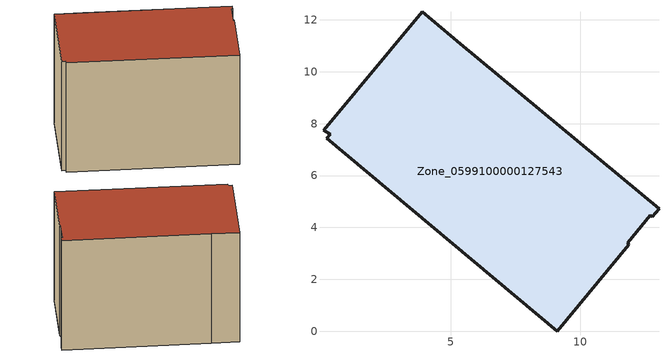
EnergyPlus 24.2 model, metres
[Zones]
Zone_0599100000127543
 floor ground (C_G): 11.82,3.4 11.88,3.33 9.1,0 0.23,7.43 0.36,7.59 0.1,7.74 3.91,12.31 5.36,11.09 13.04,4.73 12.77,4.41 12.7,4.47 z0
 wall outside (C_F): 0.23,7.43 9.1,0 11.88,3.33 11.82,3.4 12.7,4.47 12.77,4.41 13.04,4.73 5.36,11.09 3.91,12.31 0.1,7.74 0.36,7.59 0.23,7.43 z0:8.57
 roof outside (C_R): 11.82,3.4 12.7,4.47 12.77,4.41 13.04,4.73 5.36,11.09 3.91,12.31 0.1,7.74 0.36,7.59 0.23,7.43 9.1,0 11.88,3.33 z8.57
[BUILDING]
Pand.0599100000127543: North Axis=0; Terrain=City; Loads Convergence Tolerance Value=0.04; Temperature Convergence Tolerance Value=0.4; Solar Distribution=FullExterior; Maximum Number of Warmup Days=25; Minimum Number of Warmup Days=1
[Site:Location]
Rotterdam.The.Hague.AP_ZH_NLD Design_Conditions: Latitude=51.96; Longitude=4.45; Time Zone=1; Elevation=-4.5
[SITE:GROUNDTEMPERATURE:BUILDINGSURFACE]
18, 18, 18, 18, 18, 18, 18, 18, 18, 18, 18, 18
[MATERIAL] Thermal Absorptance=0.9; Solar Absorptance=0.7; Visible Absorptance=0.7
Name | Roughness | Thickness | Conductivity | Density | Specific Heat
G.TI.1946-1964 | MediumSmooth | 0.15 | 1 | 540 | 1210
F.TI.1946-1964 | Rough | 0.3 | 0.857143 | 1920 | 840
R.TI.1946-1964 | MediumRough | 0.2 | 0.277778 | 1500 | 1000
[CONSTRUCTION]
C_G: G.TI.1946-1964
C_F: F.TI.1946-1964
C_R: R.TI.1946-1964
[ZONE]
Zone_0599100000127543: Type=1; Multiplier=1; Ceiling Height=Autocalculate; Volume=Autocalculate; Floor Area=autocalculate; Part of Total Floor Area=Yes
[ZONEINFILTRATION:DESIGNFLOWRATE]
Infil_Zone_0599100000127543: Zone or ZoneList or Space or SpaceList=Zone_0599100000127543; Schedule=AlwaysOn; Design Flow Rate Calculation Method=Flow/Area; Flow Rate per Floor Area=0.003; Constant Term Coefficient=1; Temperature Term Coefficient=0; Velocity Term Coefficient=0; Velocity Squared Term Coefficient=0
[HVACTEMPLATE:ZONE:IDEALLOADSAIRSYSTEM]
Zone_0599100000127543: Maximum Heating Supply Air Temperature=50; Minimum Cooling Supply Air Temperature=13; Maximum Heating Supply Air Humidity Ratio=0.0156; Minimum Cooling Supply Air Humidity Ratio=0.0077; Heating Limit=NoLimit; Cooling Limit=NoLimit; Dehumidification Control Type=ConstantSensibleHeatRatio; Cooling Sensible Heat Ratio=0.7; Dehumidification Setpoint=60; Humidification Control Type=None; Humidification Setpoint=30; Outdoor Air Method=None; Outdoor Air Flow Rate per Person=0.00944; Outdoor Air Flow Rate per Zone Floor Area=0; Outdoor Air Flow Rate per Zone=0; Demand Controlled Ventilation Type=None; Outdoor Air Economizer Type=NoEconomizer; Heat Recovery Type=None; Sensible Heat Recovery Effectiveness=0.7; Latent Heat Recovery Effectiveness=0.65
[ZONECONTROL:THERMOSTAT]
ThermostatControl_Zone_0599100000127543: Zone or ZoneList=Zone_0599100000127543; Control Type Schedule=DualSetpointControlType; Control 1=Thermostat_Zone_0599100000127543; Temperature Difference Between Cutout And Setpoint=0
[THERMOSTATSETPOINT:DUALSETPOINT]
Thermostat_Zone_0599100000127543: Heating Setpoint Temperature Schedule=HeatingSetpoint_Zone_0599100000127543; Cooling Setpoint Temperature Schedule=CoolingSetpoint_Zone_0599100000127543
[SCHEDULE:COMPACT]
HeatingSetpoint_Zone_0599100000127543: Through: 12/31, For: AllDays, Until: 24:00, 21
CoolingSetpoint_Zone_0599100000127543: Through: 12/31, For: AllDays, Until: 24:00, 24
DualSetpointControlType: Through: 12/31, For: AllDays, Until: 24:00, 4
AlwaysOn: Through: 12/31, For: AllDays, Until: 24:00, 1
